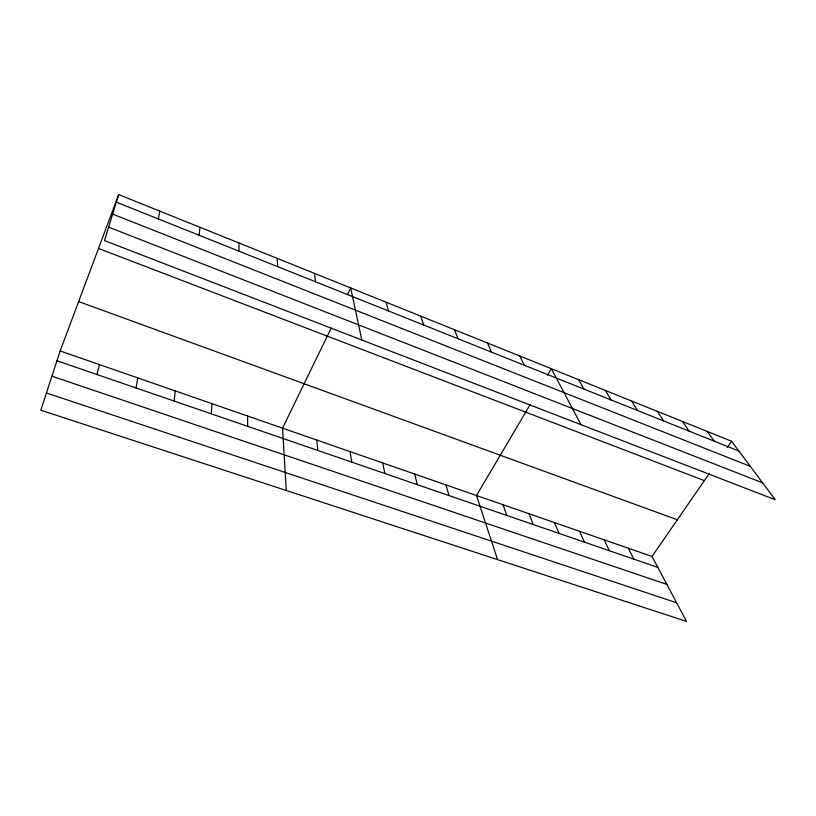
<?xml version="1.0" encoding="UTF-8"?>
<svg xmlns="http://www.w3.org/2000/svg" width="816" height="816" viewBox="0 0 816 816"><rect width="100%" height="100%" fill="white"/><g stroke="black" fill="none" stroke-linecap="round" stroke-linejoin="round"><path stroke-width="1.22" d="M238.955 251.175L239.047 243.025M211.334 413.845L211.864 403.624M199.145 235.263L199.94 227.287M174.124 401.054L175.277 390.925M136.017 387.947L137.822 377.92M158.284 218.923L159.834 211.15M96.971 374.524L99.46 364.599M118.677 194.585L104.489 240.587L775.2 499.708L731.554 441.221L118.677 194.585L60.16 350.951L40.8 410.203L686.521 621.415L652.035 556.461L60.16 350.951M331.143 328.175L282.54 428.165L286.283 490.498M347.473 294.596L350.696 287.956L361.794 339.997M530.145 404.624L476.503 495.516L497.566 559.613M547.465 375.278L551.351 368.699L580.961 424.667M652.035 556.461L709.328 473.423M727.219 447.494L731.554 441.221M46.43 392.975L676.617 602.769M51.918 376.186L666.876 584.419M56.957 360.764L657.839 567.385M78.642 301.573L677.351 519.772M98.512 248.462L704.371 480.614M108.63 227.144L762.634 482.868M112.659 214.098L750.292 466.334M116.341 202.154L738.868 451.024M707.258 431.45L714.275 441.191M682.502 421.484L689.204 431.174M657.278 411.335L663.653 420.954M631.564 400.982L637.602 410.54M605.35 390.436L611.031 399.922M578.615 379.675L583.93 389.089M628.3 548.219L633.808 559.123M519.812 356.011L524.29 365.242M604.136 539.825L609.348 550.708M579.533 531.287L584.44 542.14M487.55 343.026L491.548 352.155M554.482 522.587L559.062 533.419M528.972 513.733L533.215 524.525M454.532 329.746L458.031 338.752M502.982 504.706L506.869 515.477M420.74 316.139L423.708 325.033M445.924 484.888L449.014 495.577M386.131 302.216L388.549 310.978M414.661 474.035L417.313 484.673M382.724 462.947L384.897 473.525M350.074 451.615L351.747 462.131M314.395 273.35L315.619 281.826M316.69 440.018L317.852 450.473M277.185 258.376L277.766 266.689M247.605 416.038L247.666 426.34"/></g></svg>
